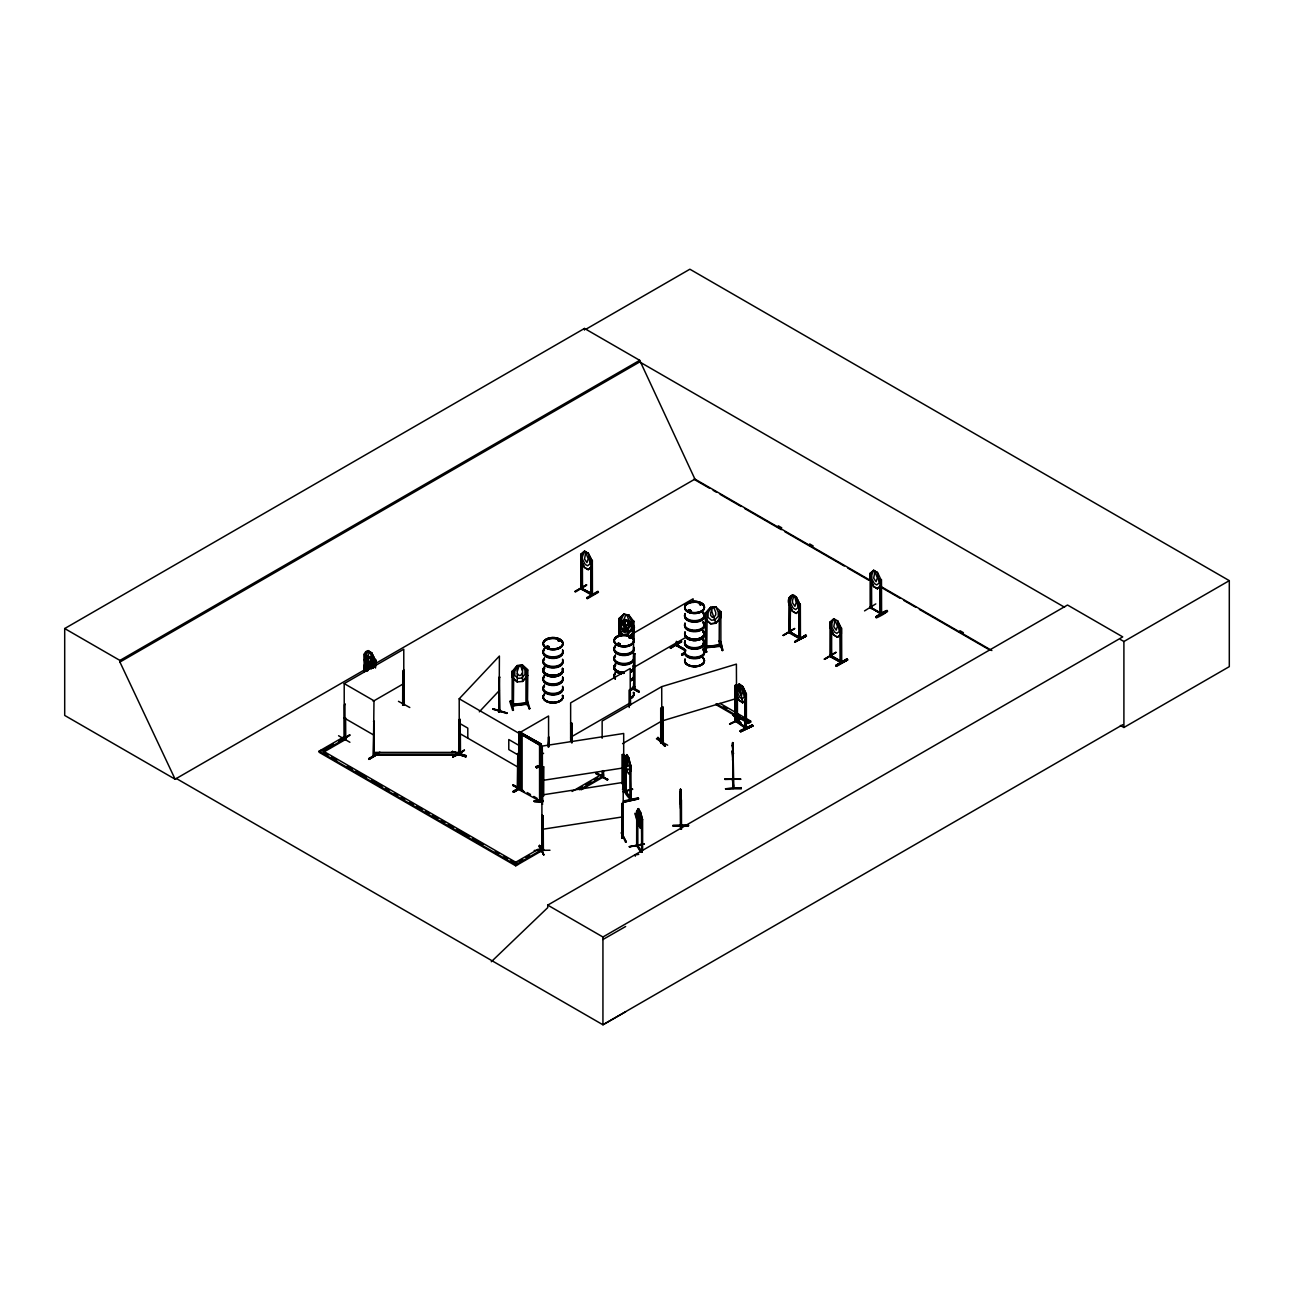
<?xml version="1.0" encoding="UTF-8"?>
<svg xmlns="http://www.w3.org/2000/svg" width="1294" height="1294" viewBox="0 0 1294 1294"><rect width="100%" height="100%" fill="white"/><g stroke="black" fill="none" stroke-linecap="round" stroke-linejoin="round"><path stroke-width="1.5" d="M732.436 745.878L732.744 742.594L732.469 746.638M732.922 753.108L732.97 754.176L732.776 745.684M534.179 801.39C548.931 797.379 539.614 804.868 542.364 801.552M680.369 794.742L680.612 791.055M732.566 748.158L732.808 744.471M660.716 742.53L660.716 708.141L661.719 707.543L661.832 742.271C664.615 743.257 662.641 737.936 662.803 741.559M663.385 740.605L661.574 740.734L663.385 740.896M736.787 718.445C731.806 720.192 739.796 718.671 735.024 719.755M680.272 793.238L680.547 789.372M625.471 757.977L625.051 757.297C629.256 749.824 622.657 768.118 628.286 769.784L629.499 768.377C631.796 765.158 624.306 749.08 628.577 757.54M724.915 779.457L740.702 779.053M499.888 711.603C498.319 713.997 500.907 708.028 499.29 710.956M745.101 693.471L745.942 694.134L746.056 728.603L745.02 728.037L745.085 693.26L746.379 693.94L746.379 728.328L736.399 721.373M365.604 654.473L365.587 666.087M374.597 659.875L375.664 660.377M831.249 622.592L830.117 622.139L830.166 656.543L830.15 655.168L831.055 655.815M840.259 627.8L841.601 628.172L841.715 662.641L830.166 656.543L841.213 662.803L840.566 660.652L840.081 662.156L840.032 627.38M871.024 574.261L871.153 608.601L870.425 606.482M880.13 579.211L881.473 579.712L881.586 614.181L870.765 607.792M374.564 659.714L374.5 667.413M790.391 608.164L790.133 633.3L790.391 598.621L789.389 598.038L789 632.798C789.34 629.644 790.941 632.879 789.065 631.504M680.579 800.129L680.515 801.229L680.175 791.588L680.418 827.076L681.065 826.251M732.776 753.529L732.695 754.628C731.919 740.864 733.261 769.671 732.566 758.866M513.831 671.327L512.181 671.23L512.117 705.958C514.559 707.236 514.397 702.82 512.101 704.308M680.547 789.178L680.903 791.75C680.046 796.053 680.434 783.258 680.741 792.365M680.741 808.443L680.175 797.104M732.744 742.594L733.31 780.282M732.776 762.037L732.97 759.481M732.954 762.037L732.97 759.627M680.676 803.299L680.547 804.577L680.272 797.33M459.839 754.192C461.683 753.108 456.992 753.658 459.952 752.04M459.839 754.903L458.723 754.386L458.82 719.917L459.871 718.979L459.952 754.968M460.227 753.383L459.386 752.882M519.347 788.159L518.781 787.108M582.122 588.285L581.006 587.638M580.844 554.544C589.563 546.214 580.391 555.789 582.672 559.687L585.131 564.362L587.573 565.769L589.999 563.925L588.366 553.234L592.086 560.852L592.054 595.272L581.006 588.932L580.731 554.43L584.581 551.05L588.301 553.347M582.009 589.482L582.349 587.897M582.51 589.32L582.397 564.41M590.824 593.299L590.937 594.755L590.857 559.849L592.328 560.593L592.442 595.046L592.426 593.671L590.824 593.299L591.504 594.431L591.326 567.645M638.993 810.465L638.411 816.595L639.576 820.558L639.155 810.416M685.788 651.011L675.872 645.399L676.455 643.797L677.506 645.706L677.36 641.873M677.102 645.981L677.377 644.396L675.856 644.024M676.244 643.797C675.112 646.725 679.399 645.981 676.988 642.099M800.048 637.78L798.835 637.198L799.902 639.042M799.546 638.168L799.207 636.842L799.708 637.716M800.323 637.489L800.048 639.042L789.065 632.75M831.104 655.783L830.15 655.168M840.194 661.008L841.601 661.315M871.121 607.42L870.199 606.87M880.082 612.499C881.893 612.143 881.732 614.973 879.969 612.79L871.266 607.776L881.004 613.081M870.506 607.711L881.408 614.019M627.331 756.375L626.733 762.522L627.962 766.469L627.493 756.327M513.281 784.795L522.889 790.311M524.216 792.009C522.178 789.858 499.306 778.017 524.523 791.863M625.617 791.313L624.921 790.408L626.086 792.251M625.423 792.397L624.986 791.621M629.952 799.304L630.809 797.961L626.134 791.556C621.411 790.828 633.154 802.167 630.065 799.385L630.599 764.754L631.165 800.015L625.633 791.604M680.191 826.268L680.418 827.076M732.873 752.623L732.566 742.594L733.035 788.547L733.633 787.561M733.844 788.386L733.083 753.27M458.949 754.677L465.921 756.861L458.982 754.58M465.921 756.861L466.341 755.696L452.366 751.458L455.828 752.574M636.616 816.74L636.729 811.209L636.648 845.775L637.845 845.597L642.067 852.261L641.5 818.665M637.829 846.373L636.729 844.4L637.796 846.405M641.484 852.131L642.342 852.05M349.849 735.364L341.875 740.006M541.992 850.676C543.043 848.88 542.186 847.538 541.814 850.384M542.348 815.074C543.367 816.482 541.733 816.32 542.348 815.074L542.364 850.384C539.97 848.961 545.259 850.789 541.96 850.595L541.814 746.347M548.074 646.046L546.715 646.644M546.844 646.644L547.119 647.469M548.332 647.453L547.799 646.094M549.271 647.291L549.028 646.515L548.462 647.469M521.029 782.029L520.932 783.938M559.202 640.951L558.442 640.093L558.199 641.048M558.911 640.465L558.329 640.562M559.429 641.048L559.057 639.98L559.558 640.951M617.238 644.153L618.516 643.199M618.516 644.25L618.289 643.247M617.853 643.587L618.095 644.541M619.842 643.716L619.438 644.541M629.79 637.926L630.615 637.91M630.146 637.91L629.175 637.424M688.376 610.833L689.33 611.69L690.753 610.671M690.559 611.091L689.686 611.464L689.573 609.862M690.398 610.396L689.993 611.221M690.802 611.043L689.33 610.056M701.105 604.427L699.585 604.201L701.089 604.702M700.75 604.508L700.232 603.732M364.568 654.036C367.447 655.929 362.158 651.804 368.208 650.769L371.75 652.952L375.422 660.425L375.519 667.995M582.009 555.126L582.122 589.546L581.831 588.188M789.728 598.362L789 598.265C797.702 589.805 788.305 599.818 790.666 603.457L793.141 608.115L795.584 609.539L797.994 607.679L796.36 597.003L800.08 604.605L800.08 610.072L796.231 613.437L792.446 611.253L788.725 603.651M644.347 843.834L629.288 846.648M632.507 621.298L632.41 638.443M740.346 685.723L739.278 692.031L741.446 695.671L742.562 691.934L740.475 685.658M681.032 825.621L681.065 824.99M732.469 778.422L733.164 779.231L733.18 778.244M733.213 780.363L733.261 778.406M338.575 735.736L349.898 742.271M595.984 773.65L599.187 775.51M596.502 773.262L607.84 779.732L596.566 772.615L595.984 773.683M602.406 777.322L607.274 779.975M607.759 779.117L607.226 780.088M633.785 689.459L638.654 692.112M369.405 652.176L366.251 660.603L366.251 664.695L368.709 669.354M369.13 664.356L367.803 670.793M585.713 552.7L584.532 559.073L586.942 562.583L588.188 558.782L585.842 552.635M874.857 571.835L873.676 578.192L876.087 581.702L877.332 577.917L874.987 571.754M736.076 720.451L737.111 721.114M736.399 720.127L737.531 722.165L735.979 721.712M735.251 720.127L735.138 685.399L736.399 685.011L736.512 721.454L737.434 722.052L737.418 697.24M745.716 728.522L745.7 726.452L746.395 726.953L745.36 726.371M517.374 671.149L518.991 666.216M712.315 608.164L710.665 612.984L710.665 615.378L712.315 617.335L714.013 617.157L715.744 614.86L715.744 612.45L714.013 607.986L712.282 608.067M542.412 850.271L542.429 849.56M735.138 685.399L735.396 720.079L736.642 719.69L736.399 664.113L661.719 686.645L661.832 741.883L660.587 742.513M662.981 707.171L663.24 741.85L662.981 707.171L661.719 707.543L662.107 742.303L660.991 742.821L661.105 708.352L662.107 707.769M735.138 719.804L736.545 719.367M625.536 620.813L623.934 627.558L625.536 629.984L627.169 630.291L628.835 628.512L628.835 626.102L627.169 621.12L625.471 620.91M739.262 684.267L737.612 692.565L739.828 697.353L742.028 698.889L744.196 697.159L742.562 686.564L739.343 684.025L735.962 687.324M657.223 738.34L657.999 737.386L665.407 746.169L657.223 738.34L664.695 746.298M665.31 745.538L657.902 737.483M665.278 746.088L657.902 737.952M543.464 850.417L543.496 849.107M623.498 836.733C619.244 835.94 626.797 837.315 621.816 838.253L621.832 803.525L623.352 803.606L621.832 803.525M741.721 718.186L729.557 723.993L742.255 717.846M730.026 724.203L742.206 718.348M368.208 650.769L366.251 655.136L366.251 659.228L368.709 663.903L371.152 665.31L373.562 663.45L371.75 652.952L368.143 650.591L364.293 653.971L364.423 664.906M873.66 570.428L871.816 574.73L871.816 578.822L874.275 583.481L876.717 584.904L879.144 583.044L877.316 572.546L873.774 570.363L869.989 573.679M710.519 607.404L708.077 613.259L708.077 617.351L711.506 620.23L714.903 619.875L718.267 616.284L718.267 612.191L715.792 606.854L710.519 607.404L705.359 613.485L705.359 618.953L710.552 623.854L715.825 623.304L721.017 617.319L720.984 611.755L715.792 606.854M574.876 591.552L586.667 584.775L574.924 591.52M586.57 585.309L575.49 591.94M539.598 845.37L543.82 854.865L538.854 846.114L539.63 845.354L543.82 854.865M670.389 647.679L681.631 641.209L670.47 648.391M670.357 648.213L681.631 641.937M782.87 635.322L794.662 628.528L783.42 635.483M794.581 628.544L783.339 635.516M824.149 659.147L835.94 652.37L824.682 659.309M835.908 652.354L824.601 659.358M864.538 610.897L875.812 603.894M457.364 755.033L452.722 757.039L464.449 750.18L460.421 753.254M464.368 750.197L452.771 756.974M705.909 652.16L703.111 643.183L705.828 652.257L706.653 651.448M706.556 652.063L703.677 643.118M510.532 701.202L513.459 710.293L512.602 710.374L509.82 701.364L510.677 700.588L513.362 709.646L512.618 710.309M370.666 668.642L369.583 665.779C368.402 670.713 364.682 666.701 368.952 664.647L366.995 659.39L369.631 664.194C370.78 659.471 374.306 663.434 370.246 665.359L371.556 668.739M460.341 754.742L460.211 720.273L459.208 719.69L459.548 755.243L375.292 755.243L375.292 752.396L459.548 752.396M459.613 753.076C462.379 751.264 457.429 752.882 459.904 752.946M460.389 753.561L460.357 734.717M498.659 710.907L499.29 710.05M499.921 711.538L498.74 711.959M499.888 710.341L499.144 712.298L499.403 656.042L459.208 698.792L459.241 752.768M798.786 638.379L798.738 603.57M831.055 657.061L831.67 630.081M404.181 703.499L402.66 705.149L402.774 670.68L403.777 670.098L403.049 705.376L404.31 704.696L404.278 703.386L403.049 704.114M603.635 776.044L603.538 770.836M527.677 703.095L526.011 702.949M527.645 704.405L525.946 704.518L526.011 669.774L527.677 669.904L527.37 704.421L527.418 669.645L522.42 665.148L517.341 665.779L512.214 671.586L517.228 665.553L522.533 665.1L527.709 670.001M706.977 646.094L706.767 647.728L706.928 646.499M622.689 634.286L618.791 629.66L618.888 618.564L619.098 635.855M619.001 618.742L620.538 618.969L619.098 618.645L623.967 614.229L628.835 615.281L631.262 621.12L631.262 625.212L628.027 627.833L624.759 627.186L621.46 623.304L621.46 619.211L623.886 614.084L618.839 618.661M619.066 623.999L623.918 619.794L625.584 615.248L627.169 615.669L631.262 626.571L631.262 630.663L628.027 633.284L624.759 632.653L621.46 628.771L621.46 624.678L623.918 619.794L623.934 622.091L625.536 624.517L627.169 624.84L628.835 623.045L628.835 620.651L633.688 627.153L633.688 632.507L630 635.823M628.916 620.619C611.706 615.62 647.518 625.875 628.835 631.375M628.835 615.281C632.248 620.942 633.364 622.382 633.947 621.201L633.769 638.702M633.898 627.04L628.916 631.521L623.967 630.324M628.884 631.278L623.886 630.437M633.85 632.588L628.916 636.988M746.395 726.953C747.851 729.703 742.821 727.115 745.457 726.452M636.567 811.241L638.54 808.604L636.616 811.387L637.133 846.438M642.131 825.135L640.207 827.901C630.647 797.848 636.535 822.321 640.207 827.901L638.379 808.637C642.002 813.392 642.325 819.62 642.018 825.313M537.916 767.018L537.641 765.627L538.385 767.148M537.932 766.323L537.9 767.536L536.104 766.566M345.126 737.661L344.091 737.709L344.964 737.046M345.094 718.202L344.705 739.181L344.592 704.712M373.384 755.858L373.982 700.782L344.204 683.588L403.777 649.2L403.777 704.486L402.66 705.149M546.311 646.838L547.119 646.256M546.974 646.369L546.974 647.356M547.54 646.11L547.249 647.178L548.705 646.774M558.41 640.643L558.571 640.465M617.723 643.846L618.37 644.994L620.247 644.38L619.001 643.199L620.295 644.153M618.516 643.636L619.794 643.878L618.483 644.606M620.133 644.218L617.384 644.218M629.903 637.376L628.949 637.91L630.34 637.327M699.504 604.589L700.75 604.395M699.86 604.314L701.202 604.46M626.862 754.531L624.808 757.168L625.051 791.702M522.452 672.993L520.722 675.306L519.023 675.484L517.374 673.543M732.533 778.228L732.55 779.117M732.533 779.473L732.485 780.444M622.657 789.372L623.837 789.081L623.692 754.37L622.317 754.596L622.317 783.841M541.814 795.001L623.207 782.401L623.239 838.124L623.207 836.458M527.677 675.355L522.533 681.453L517.228 681.922L512.246 677.053M710.6 607.533L705.408 613.113L706.912 613.372M705.359 618.953L710.632 623.708L715.711 623.077L721.017 617.319M498.659 712.153L499.403 676.94L499.953 711.619M499.888 677.102L498.74 677.668M451.994 752.558L452.399 751.393M507.102 713.01L493.176 708.708M498.675 711.943L499.484 711.263L498.74 712.072M479.314 711.813L499.403 690.446M626.07 792.365L624.873 757.313M344.204 737.709L345.708 737.564M512.327 705.57L512.23 704.34M527.386 702.723L513.411 704.195L513.411 705.456L513.718 671.117M527.467 703.143L529.02 708.675L529.877 708.594L527.095 699.585M706.637 646.078C704.162 649.264 705.44 645.188 707.074 646.757L720.742 644.606L720.887 646.224L720.839 611.933M705.44 647.469L720.629 645.932L720.629 644.671M719.496 646.418L719.496 645.156L720.693 645.027M636.761 845.855L640.498 851.598M736.092 692.613L735.849 687.195L739.214 684.089L742.691 686.499M739.214 684.089L742.61 702.836L745.975 699.731M623.837 619.632L618.791 624.209L623.837 630.534M345.53 738.631L344.592 739.117M402.838 703.726L403.89 703.176M402.774 705.084L403.89 704.421M634.351 686.693L633.397 687.227L634.642 686.58M633.575 688.392L633.575 687.146M603.473 776.093L602.422 776.643L602.195 774.993L603.651 775.025M660.991 741.575C663.935 738.728 657.886 744.018 662.221 742.109M660.716 741.284L662.204 740.977L661.185 741.511M662.043 742.238L663.24 741.85M371.685 658.371L375.422 665.989L371.815 658.306C367.755 652.969 360.977 660.231 366.736 663.854M364.293 659.616L368.03 656.123M364.132 671.537L364.002 666.151L367.852 662.787L371.588 665.084L373.044 668.06M580.844 554.35L580.731 559.881L584.451 567.484L588.236 569.667L592.086 566.303M796.295 613.194L799.838 610.024M837.622 637.198L833.789 634.982L829.988 627.477L833.724 635.079L837.509 637.263L841.359 633.898L841.359 628.431L837.622 620.829L833.724 618.71L829.988 622.01L830.117 627.493M877.316 588.624L881.117 585.309L881.23 579.971L879.985 579.453M870.118 578.968L873.596 586.619L877.381 588.802L880.988 585.389M837.444 637.085L841.229 633.963M549.028 647.323L547.394 647.922L546.375 646.919M629.482 637.133L629.58 637.991M689.718 609.959L687.842 611.043M688.861 610.865L689.33 610.283M548.074 746.945L548.575 736.901L548.963 746.864M548.462 745.215L548.963 737.127M513.006 785.604L513.314 784.714M345.207 703.904L344.705 704.777M398.471 701.332L409.794 707.511M402.774 703.693L404.278 703.386M403.162 705.295L404.278 704.777L404.165 670.324M460.211 720.273L458.82 719.917M633.914 654.311L634.917 653.729L633.526 654.101L633.801 688.78L634.642 687.842M517.649 786.59L518.328 788.725L517.374 788.192L517.762 753.512L519.67 754.03L518.393 754.321L518.522 788.79L517.276 788.208L517.81 786.59M571.641 723.184L570.638 723.767L572.029 723.395L571.641 742.675M629.224 707.494L629.224 689.945L630.227 689.362L630.615 705.181M633.801 687.535L634.529 686.661M629.612 705.78L629.612 690.171L630.615 689.589M634.917 653.729L634.917 688.262L633.914 688.715L634.076 687.421M638.605 692.241L639.22 691.158L632.717 687.599M513.767 792.203L520.075 788.45L513.783 792.284L513.152 791.2L519.525 787.512L513.314 791.912M513.233 791.782L519.573 788.078L513.152 791.928M656.414 738.793L667.655 745.198M603.263 775.688L602.147 776.351L602.147 771.192M662.981 741.559L660.603 742.61M338.753 741.252L349.898 734.798L344.819 738.114M373.416 755.906L373.869 721.179L373.917 755.567M374.37 721.47L373.481 721.405M373.982 754.839L373.869 754.839M368.984 759.352L376.91 754.693L368.984 759.416L368.677 758.527L379.854 752.137M368.758 759.206L376.667 753.998M368.677 759.254L376.667 754.467M175.208 779.247L64.7 715.436L64.7 628.544L584.484 328.45L639.705 360.33L694.927 479.103L869.6 579.955M586.214 329.064L689.88 269.217L1229.3 580.65L1229.3 666.636L1123.904 727.487L1120.41 725.465M64.7 628.544L119.921 660.425L639.705 360.33M625.633 1011.779L602.939 1024.783L176.356 778.503L175.127 779.198L119.921 662.043L639.705 361.948L1064.541 607.226M364.293 653.971L364.568 667.413M371.75 652.952L375.535 660.458M370.391 658.468L371.75 666.184L370.505 667.575L369.291 666.863C367.658 665.423 367.205 656.155 370.505 658.403M364.18 664.954L367.156 671.036M367.917 662.965L365.959 667.332L365.959 671.424M374.451 659.827L375.907 660.118L375.907 665.86M375.907 660.118L375.422 665.795M369 664.437L370.343 665.067M372.365 668.351L371.637 664.97M175.127 779.198L364.924 669.629M375.406 663.579L694.927 479.103M364.245 671.57L364.132 666.087M592.328 560.593L591.973 566.19L588.301 569.425M588.236 569.667L584.516 567.387L580.844 559.817M373.141 701.283L403.777 683.588M591.212 593.445L582.122 588.641L592.28 593.622M515.74 862.225L538.094 849.333L540.261 850.579L540.261 851.662L515.74 865.815L319.068 752.251L319.068 751.183L343.589 737.03L345.757 738.276L323.419 751.183L323.419 752.251L345.757 739.359L345.595 717.782M322.966 750.019L333.27 744.05M586.667 597.666L597.909 591.277L598.459 592.264L587.282 598.75L586.748 597.779M519.007 731.773L541.329 744.099L540.843 802.28L539.808 801.326L539.873 744.956L520.948 734.038L520.948 790.23L521.078 734.248L522.113 733.763L540.552 744.568L540.552 800.388L539.566 800.954L519.007 789.68L519.007 731.773L541.329 744.099M518.716 745.279L508.785 739.537L508.785 749.566L518.716 755.308L518.781 733.197L548.575 716.003L548.575 746.638M635.225 666.604L684.591 638.104M682.245 655.104L685.399 653.227L682.261 655.185L681.631 654.117L684.849 652.289M681.792 654.829L684.898 652.386M681.712 654.699L684.898 652.855M681.631 654.829L684.979 652.985M794.937 597.165L796.182 602.551L794.937 606.336L792.526 602.826L792.526 600.432L793.707 596.469L795.066 597.1M800.323 604.347L798.932 603.991L800.323 604.347L800.436 638.815L789.356 632.345L789.389 598.038M570.638 737.256L630.227 702.868M540.294 755.178L543.609 753.254M661.719 686.645L602.147 721.049L602.147 738.243M792.446 611.253L788.968 603.602M796.231 613.437L792.51 611.14M877.316 572.546L873.596 570.25L869.875 573.549L871.541 573.986L870.15 573.63L870.15 608.164L870.053 606.821M877.51 588.738L873.774 586.441M794.823 642.147L805.838 634.982L794.662 642.147L806.437 635.985L794.742 642.018M833.837 618.645L831.945 623.19L831.945 627.283L834.404 631.941L836.846 633.364L839.272 631.504L837.622 620.829M805.919 635.095L794.694 641.452M794.662 642.147L806.453 636.066M622.576 743.646L661.719 721.049L736.399 698.517M572.094 791.443L601.128 774.685L603.311 775.931L579.388 789.744M881.473 613.987L880.696 613.534M875.876 616.85C889.69 606.498 892.488 610.59 876.426 617.869L875.812 616.801L887.053 610.461M578.919 788.58L582.349 786.606M585.761 784.633L590.889 781.673M594.302 779.7L597.715 777.726M875.909 617.464L887.587 611.35M581.103 789.825L603.311 777.015L602.535 771.418M835.94 665.973L847.732 659.891L836.555 666.345L835.94 665.262L847.166 658.872L835.956 665.278M847.101 658.808L836.037 665.925L847.732 659.859M716.116 703.645L748.466 722.327L750.633 721.065L750.633 722.149L748.466 723.395L716.116 704.729M519.185 861.319L522.614 859.329M526.06 857.34L529.489 855.366M319.068 751.183L515.74 864.732L540.261 850.579M547.734 905.121L1067.518 605.026L1122.739 636.891L602.939 937.002L547.734 905.121L547.734 907.628L491.299 961.733M1120.41 639.479L1123.904 641.5L1229.3 580.65M1122.739 724.689L602.939 1024.783L602.939 937.002M602.939 939.509L625.633 926.504M521.126 734.329L539.566 745.118L540.552 744.568M521.126 790.149L522.113 789.583L522.113 733.763M733.083 786.428L733.148 787.237M541.798 848.217L541.814 849.139M746.379 693.94L742.756 686.402L746.104 694.199M742.61 702.836L739.262 700.345L742.691 702.593L746.007 699.536M744.94 726.937L737.111 721.47L746.056 727.357M740.184 730.706L752.412 724.947L740.233 730.754L740.734 731.806L752.898 725.918L740.314 731.417M740.184 731.417L752.493 725.611M752.898 725.918L740.734 731.773M602.632 775.381L603.263 774.443M603.036 775.704L603.15 770.609M547.119 646.693L548.607 646.806M700.895 604.638L699.957 604.702M618.014 643.571L618.37 643.296M403.777 704.486L403.55 703.24M492.868 708.983L506.698 713.479M519.347 787.496L518.393 787.464M519.282 788.774L519.282 786.946M541.814 801.552L542.429 802.442L540.019 796.991M661.978 707.834L663.24 707.446M735.396 685.674L736.642 685.286M733.083 715.323L741.074 723.233M542.445 800.048C545.486 805.466 521.951 799.061 542.089 801.002M622.463 789.291C624.42 790.294 624.743 786.736 622.64 788.062M689.864 610.93L688.796 610.93M548.494 647.631L547.249 647.453M374.047 756.117L374.047 754.289M720.58 646.304L705.505 647.825L705.408 613.113M525.93 702.885L526.302 704.583L525.849 702.966M628.738 773.586L630.437 771.062L631.1 765.53M626.894 770.787L628.609 773.812L630.663 771.159M623.093 791.491L632.62 789.211L623.401 791.96M623.32 791.75L632.572 789.211M630.501 800.096L630.663 797.913M638.314 797.848L623.53 800.986L623.854 802.183L638.589 798.883L623.837 802.102M638.573 808.799L637.505 816.87L639.899 823.874L641.064 822.483L640.368 811.516M642.617 850.207L642.617 819.62L640.207 811.548M642.18 825.281L640.352 827.691M629.272 846.697L644.396 844.028M629.499 846.955L644.363 843.801M638.751 854.347L634.998 855.01L635.305 856.207M706.783 647.776L707.122 613.081L705.505 613.421M581.281 587.347L581.572 588.705L592.426 594.933M676.244 645.043L676.358 641.29M789.275 631.116L790.537 633.025M830.538 654.942L830.894 656.268M830.538 656.187L830.667 627.59M840.469 660.668L841.181 662.868M543.674 766.744L542.299 766.97L543.82 767.051L543.674 795.988M622.317 754.596L623.837 754.677M626.021 792.591L622.705 785.539L626.15 793.157M623.854 788.758L626.862 793.173L622.673 784.342M621.476 833.304L626.377 842.103L621.443 832.754M541.927 850.174L543.367 850.465L543.189 815.673M623.352 837.687L622.026 838.253L621.816 837.364M623.352 838.011L621.977 838.221L621.977 803.833M542.299 780.46L623.692 767.876M541.814 829.389L623.207 816.805M519.023 666.313L520.722 666.135L522.452 670.599M715.825 606.951L710.552 607.501L715.711 623.077M719.335 611.609L719.173 646.402M720.726 611.836L719.238 611.674M722.246 650.558L719.448 640.853L722.246 650.558C723.249 645.269 716.779 632.556 723.087 650.397M703.03 643.28L703.904 642.471L706.702 652.16M719.448 641.581L720.305 641.484M719.367 644.703L720.451 644.59M719.076 645.188L705.408 646.256M512.02 704.389L525.849 703.321M512.181 705.634L527.58 704.033L512.343 705.974L512.456 704.712M529.02 708.675L529.877 708.562M536.67 768.038L537.01 765.983L538.158 766.598M689.33 609.846L688.246 610.186L688.667 611.221M688.57 611.108L689.605 611.269M558.587 640.223L559.558 640.449M517.649 787.852L517.762 753.512M581.394 588.673L581.006 554.495L582.009 555.077M591.876 595.208L591.762 593.914M799.498 638.201L799.32 603.764M840.76 662.027L840.582 627.59M841.132 662.803L841.213 628.399L840.162 627.881M541.83 801.212L542.623 800.436M623.692 789.146L623.692 733.472L542.299 746.072L542.623 801.698L540.083 796.441L542.526 801.779M732.873 745.457L732.744 757.977L732.469 750.73M732.776 745.765L733.148 754.176M732.97 754.127L733.633 753.27M724.915 778.923L740.702 779.295L724.883 779.134M725.53 788.806L741.316 787.69L725.53 788.758L741.349 788.839M680.676 792.057L680.579 797.735M680.757 792.268L680.773 806.227M680.773 800.711L680.579 792.268M680.547 805.45L680.579 808.637M688.505 825.168L672.718 825.523L688.505 825.895M688.489 825.329L672.686 825.734L688.505 825.653M542.364 767.245L542.364 802.571L542.509 801.649M542.089 800.84L534.179 801.584M534.196 850.449L549.982 850.239M375.292 754.176L459.548 754.176M745.878 728.538L736.092 721.648L735.979 687.13M625.503 790.246L625.617 792.559M623.837 614.181L628.965 615.071M722.375 650.429L719.448 640.853M620.327 618.516L620.457 636.114M733.633 786.315C732.032 774.96 732.388 777.5 733.148 788.499M507.102 713.043L492.755 709.193M498.659 711.263L499.888 711.49M459.321 753.658L466.277 755.809M459.208 754.095L466.261 756.359L459.127 754.176L460.211 754.677M870.603 607.792L871.687 608.39L871.541 581.621M543.189 850.077L542.979 848.751L543.496 849.462M689.799 609.927L690.802 610.59M680.903 826.154C679.576 828.742 681.404 822.402 680.24 825.637M737.434 720.79L736.06 720.532M632.637 688.214L639.22 691.869M517.39 753.739L518.393 754.321M880.001 579.033L880.082 613.89L880.357 612.208M778.244 525.801L781.738 527.806M809.688 543.949L813.166 545.971M959.905 630.679L963.399 632.685M880.082 586.004L991.867 650.542M693.891 479.217L709.63 488.307M713.123 490.329L716.617 492.351M720.111 494.357L741.09 506.472M744.584 508.493L781.301 529.683M784.795 531.705L844.222 566.012M847.716 568.034L868.695 580.149M880.939 587.217L900.155 598.313M903.649 600.335L915.893 607.387M919.387 609.409L989.312 649.782M830.279 622.091L831.007 622.657M584.516 551.309L588.188 553.411L592.086 560.852L590.889 559.93M582.543 588.01L581.006 587.767M684.429 648.876L677.102 645.091L685.788 650.106M676.358 645.108L684.429 649.782M719.998 703.37L750.633 721.065M723.395 706.411L726.791 708.384M737.014 714.288L740.411 716.245M743.824 718.219L750.633 722.149M519.767 731.983L541.054 744.276L541.329 802.005M459.208 698.792L518.781 733.197M369.291 652.241L370.505 652.952L373.562 667.558M368.078 666.928L370.521 668.335L368.03 667.025L364.423 659.358M460.049 723.637L467.797 728.118L467.797 738.146M459.208 733.197L518.781 767.601M344.204 717.992L373.982 735.186M540.261 851.662L538.094 849.333M324.729 753.011L328.207 755.017M331.685 757.039L336.909 760.047M347.342 766.08L352.566 769.089M356.06 771.095L366.493 777.128M371.718 780.153L382.167 786.17M385.644 788.192L389.122 790.197M394.346 793.206L397.824 795.212M401.302 797.233L404.779 799.239M410.004 802.248L413.482 804.27M416.975 806.275L422.184 809.284M425.677 811.289L429.155 813.311M432.633 815.317L437.857 818.326M441.335 820.347L444.812 822.353M448.306 824.359L453.515 827.367M457.008 829.389L469.188 836.425M472.666 838.431L483.115 844.464M495.295 851.484L498.772 853.506M503.997 856.515L507.474 858.52M510.952 860.542L517.923 864.554L517.923 863.486L321.236 749.922L321.236 751.005M537.851 765.741L538.53 766.938M527.143 792.526L530.491 794.5M533.84 796.457L537.204 798.43M736.092 687.26L737.03 687.826L737.111 722.359L736.739 720.208M752.914 725.999L752.348 724.883M677.377 644.396L676.034 644.186M871.493 608.277L871.266 607.42M597.941 591.876L586.764 598.329M741.138 723.297L732.986 714.757L740.362 723.54M745.085 728.004L745.457 699.035M536.104 767.536C538.951 768.539 535.328 765.45 536.023 767.018M628.916 615.168L633.898 621.589M618.839 629.58L622.786 634.804M629.952 764.544L630.647 800.129M638.589 798.835L638.282 797.719M642.617 819.62L641.549 818.924L641.614 851.452M637.295 845.629L641.549 852.374M831.816 656.851L831.039 622.252M522.436 665.245L524.976 670.341L524.976 674.433L521.611 678.024L518.215 678.396L514.786 675.5L514.786 671.408L517.228 665.553L517.26 682.019L512.084 677.118L512.084 671.651M877.51 572.369L881.117 580.052M869.989 578.936L873.725 586.554M837.509 620.894L841.229 628.512M799.967 604.686L796.231 597.068C792.009 591.407 786.526 599.025 788.839 603.667M371.459 665.148L372.931 668.141M621.346 832.721L625.52 842.232M540.18 798.932L542.623 804.286L540.116 799.045M539.42 846.017L543.609 854.816M735.979 692.581L739.214 700.442M527.709 675.452L522.533 681.453L522.533 665.1M527.337 702.577L529.23 708.562M513.589 671.085L512.181 671.23M370.213 665.132L371.055 668.723M630.663 765.708L628.609 757.443L630.501 765.741M732.42 745.959L732.55 745.182M732.533 750.455L732.744 758.947M1123.904 641.5L1123.904 727.487M881.085 579.938L881.085 614.343M880.47 586.78L880.47 613.534M869.989 573.485L869.989 579.033M831.395 655.88L831.395 657.126M799.935 604.573L799.935 638.977M790.133 632.054L790.133 633.3M748.466 722.327L748.466 723.395M719.076 644.833L719.076 646.094M693.099 602.616L693.099 598.798L633.526 633.187L633.526 654.214M681.437 799.854L681.501 829.341M680.903 791.75L680.951 829.357M661.283 741.462L661.347 742.756M637.796 819.652L637.845 846.502M630.227 704.971L630.227 668.464L570.638 702.868L570.638 741.316M626.07 765.595L626.021 793.303M622.463 754.903L622.463 784.148M620.635 630.081L620.635 635.807M619.276 629.822L619.276 635.548M601.128 774.685L601.128 775.753M584.484 328.45L584.484 330.067M572.029 723.395L572.029 742.902M571.042 723.993L571.042 741.527M540.843 744.39L540.843 802.28M540.31 765.692L540.31 768.005M539.566 745.118L539.566 800.954M519.492 731.498L519.492 789.389M515.74 864.732L515.74 865.815M374.888 659.536L374.888 665.278M364.957 653.81L364.957 661.46M345.32 736.982L345.32 738.243M344.592 704.259L344.592 738.664M344.204 683.588L344.253 738.793M343.589 737.03L343.589 738.098M119.921 660.425L119.921 662.043M703.079 613.696A9.851 5.694 0 0 1 695.832 622.188A9.851 5.694 0 0 1 685.027 615.071M703.063 612.111A9.834 5.677 0 0 1 695.832 620.586A9.834 5.677 0 0 1 685.044 613.485M703.063 623.19A9.834 5.677 0 0 1 695.832 631.666A9.834 5.677 0 0 1 685.044 624.565M703.208 622.592A9.996 5.774 0 0 1 695.848 631.197A9.996 5.774 0 0 1 684.898 623.983M703.208 622.107A9.996 5.774 0 0 1 695.848 630.712A9.996 5.774 0 0 1 684.898 623.498M703.079 621.589A9.851 5.694 0 0 1 695.832 630.081A9.851 5.694 0 0 1 685.027 622.964M703.208 613.097A9.996 5.774 0 0 1 695.848 621.702A9.996 5.774 0 0 1 684.898 614.488M703.208 612.612A9.996 5.774 0 0 1 695.848 621.217A9.996 5.774 0 0 1 684.898 614.003M685.076 632.588A9.818 5.661 0 0 0 695.832 639.673A9.818 5.661 0 0 0 703.046 631.213A9.867 5.694 0 0 1 695.832 639.64A9.867 5.694 0 0 1 685.011 632.507M703.095 630.825A9.867 5.694 0 0 1 695.832 639.317A9.867 5.694 0 0 1 685.011 632.2M703.046 632.038A9.818 5.661 0 0 1 695.832 640.481A9.818 5.661 0 0 1 685.076 633.397A9.818 5.661 0 0 0 695.832 640.449A9.818 5.661 0 0 0 703.046 632.006A9.786 5.661 0 0 1 695.832 640.465A9.786 5.661 0 0 1 685.092 633.397M703.095 631.521A9.867 5.694 0 0 1 695.832 640.012A9.867 5.694 0 0 1 685.011 632.895M703.079 640.756A9.851 5.694 0 0 1 695.832 649.232A9.851 5.694 0 0 1 685.027 642.115M703.063 639.171A9.834 5.677 0 0 1 695.832 647.631A9.834 5.677 0 0 1 685.044 640.53M703.063 650.251A9.834 5.677 0 0 1 695.832 658.711A9.834 5.677 0 0 1 685.044 651.61M703.208 649.653A9.996 5.774 0 0 1 695.848 658.258A9.996 5.774 0 0 1 684.898 651.044M703.208 649.167A9.996 5.774 0 0 1 695.848 657.756A9.996 5.774 0 0 1 684.898 650.558M703.063 648.65A9.834 5.677 0 0 1 695.832 657.126A9.834 5.677 0 0 1 685.044 650.025M703.208 640.158A9.996 5.774 0 0 1 695.848 648.763A9.996 5.774 0 0 1 684.898 641.549M703.208 639.673A9.996 5.774 0 0 1 695.848 648.278A9.996 5.774 0 0 1 684.898 641.064M703.095 657.87A9.867 5.694 0 0 1 695.832 666.378A9.867 5.694 0 0 1 685.011 659.244M562.664 660.231A9.996 5.774 0 0 1 551.713 667.445A9.996 5.774 0 0 1 544.353 658.84M562.518 660.813A9.834 5.677 0 0 1 551.729 667.914A9.834 5.677 0 0 1 544.499 659.439M562.55 668.448A9.867 5.694 0 0 1 551.729 675.565A9.867 5.694 0 0 1 544.467 667.073M562.664 650.736A9.996 5.774 0 0 1 551.713 657.95A9.996 5.774 0 0 1 544.353 649.345M562.534 659.212A9.851 5.694 0 0 1 551.729 666.329A9.851 5.694 0 0 1 544.483 657.837M562.518 651.319A9.834 5.677 0 0 1 551.729 658.42A9.834 5.677 0 0 1 544.499 649.944M562.664 659.746A9.996 5.774 0 0 1 551.713 666.96A9.996 5.774 0 0 1 544.353 658.355M562.664 650.251A9.996 5.774 0 0 1 551.713 657.465A9.996 5.774 0 0 1 544.353 648.86M562.534 649.717A9.851 5.694 0 0 1 551.729 656.834A9.851 5.694 0 0 1 544.483 648.359M562.664 687.292A9.996 5.774 0 0 1 551.713 694.506A9.996 5.774 0 0 1 544.353 685.901M562.534 687.858A9.851 5.694 0 0 1 551.729 694.975A9.851 5.694 0 0 1 544.483 686.483M562.486 669.613A9.818 5.661 0 0 1 551.729 676.697A9.818 5.661 0 0 1 544.515 668.286A9.818 5.661 0 0 0 551.729 676.697A9.818 5.661 0 0 0 562.486 669.645A9.786 5.661 0 0 1 551.729 676.713A9.786 5.661 0 0 1 544.531 668.27M562.55 695.493A9.867 5.694 0 0 1 551.729 702.626A9.867 5.694 0 0 1 544.467 694.118M562.55 669.127A9.867 5.694 0 0 1 551.729 676.244A9.867 5.694 0 0 1 544.467 667.753M562.664 677.797A9.996 5.774 0 0 1 551.713 685.011A9.996 5.774 0 0 1 544.353 676.406M562.518 686.273A9.834 5.677 0 0 1 551.729 693.374A9.834 5.677 0 0 1 544.499 684.898M562.518 678.363A9.834 5.677 0 0 1 551.729 685.464A9.834 5.677 0 0 1 544.499 677.005M562.664 686.807A9.996 5.774 0 0 1 551.713 694.005A9.996 5.774 0 0 1 544.353 685.416M562.664 677.312A9.996 5.774 0 0 1 551.713 684.526A9.996 5.774 0 0 1 544.353 675.921M562.534 676.778A9.851 5.694 0 0 1 551.729 683.895A9.851 5.694 0 0 1 544.483 675.403M633.639 657.32A9.996 5.774 0 0 1 622.689 664.534A9.996 5.774 0 0 1 615.329 655.929M633.478 657.902A9.834 5.677 0 0 1 622.705 664.987A9.834 5.677 0 0 1 615.475 656.527M633.462 665.294A9.818 5.661 0 0 1 630.922 670.761A9.786 5.661 0 0 0 633.445 665.31M633.526 665.52A9.867 5.694 0 0 1 630.971 671.036M623.983 672.702A9.867 5.694 0 0 1 615.443 664.145M615.475 664.501A9.834 5.677 0 0 0 623.983 673.009A9.867 5.694 0 0 1 615.443 664.469M633.639 647.825A9.996 5.774 0 0 1 622.689 655.039A9.996 5.774 0 0 1 615.329 646.434M633.51 656.301A9.851 5.694 0 0 1 622.705 663.418A9.851 5.694 0 0 1 615.459 654.926M633.51 648.407A9.851 5.694 0 0 1 622.705 655.508A9.851 5.694 0 0 1 615.459 647.032M633.639 656.834A9.996 5.774 0 0 1 622.689 664.048A9.996 5.774 0 0 1 615.329 655.443M633.639 647.34A9.996 5.774 0 0 1 622.689 654.554A9.996 5.774 0 0 1 615.329 645.949M633.478 646.806A9.834 5.677 0 0 1 622.705 653.907A9.834 5.677 0 0 1 615.475 645.447M633.462 666.701A9.818 5.661 0 0 1 630.922 672.184A9.818 5.661 0 0 0 633.462 666.733A9.786 5.661 0 0 1 630.906 672.184M621.443 673.64A9.818 5.661 0 0 1 615.491 665.342A9.818 5.661 0 0 0 621.443 673.673A9.786 5.661 0 0 1 615.507 665.359M633.526 666.232A9.867 5.694 0 0 1 630.971 671.748M623.983 673.414A9.867 5.694 0 0 1 615.443 664.857M633.639 674.886A9.996 5.774 0 0 1 631.051 680.45M615.329 679.253A9.996 5.774 0 0 1 615.329 673.495M633.478 675.452A9.834 5.677 0 0 1 630.938 680.935M614.488 678.396A9.834 5.677 0 0 1 615.475 674.093M633.639 674.4A9.996 5.774 0 0 1 631.051 679.965M615.329 678.768A9.996 5.774 0 0 1 615.329 673.009M633.478 673.867A9.834 5.677 0 0 1 630.938 679.35M615.475 678.169A9.834 5.677 0 0 1 615.475 672.492M633.639 683.879A9.996 5.774 0 0 1 631.051 689.459M633.51 683.361A9.851 5.694 0 0 1 630.954 688.845M633.478 684.947A9.834 5.677 0 0 1 630.938 690.43M630.938 697.838A9.834 5.677 0 0 0 633.478 692.355A9.786 5.661 0 0 1 630.906 697.822M633.639 684.38A9.996 5.774 0 0 1 631.051 689.945M633.526 692.581A9.867 5.694 0 0 1 630.971 698.081M622.592 623.207L625.228 627.849C619.486 631.197 624.533 634.125 626.07 628.771C627.509 634.238 632.863 634.723 626.959 628.156C632.265 624.953 627.833 622.107 626.134 627.186L622.592 623.207M834.986 620.295L833.789 626.652L836.215 630.162L837.461 626.377L835.115 620.214M371.75 660.716L370.505 662.107L369.291 661.412C364.067 654.99 372.785 655.734 371.75 660.716M790.521 632.184L799.207 637.198L790.521 632.184M831.783 656.009L840.469 661.024L831.783 656.009M625.034 762.635L626.7 770.933L624.97 762.587M638.314 798.317L623.579 801.665L638.314 798.317M689.637 611.9A9.834 5.677 0 0 0 704.389 606.983A9.834 5.677 0 0 0 689.637 602.066A9.834 5.677 0 0 0 689.637 611.9M689.637 612.725A9.818 5.661 0 0 0 704.357 607.824A9.818 5.661 0 0 0 689.637 602.907A9.818 5.661 0 0 0 689.637 612.725M695.832 639.074A9.818 5.661 0 0 0 703.046 630.631A9.786 5.661 0 0 1 695.832 639.042A9.786 5.661 0 0 1 685.092 631.973A9.818 5.661 0 0 0 695.832 639.074M687.567 611.35A9.867 5.694 0 0 0 704.082 608.795A9.867 5.694 0 0 0 691.999 601.807A9.867 5.694 0 0 0 687.567 611.35M687.567 611.043A9.867 5.694 0 0 0 704.082 608.487A9.867 5.694 0 0 0 691.999 601.516A9.867 5.694 0 0 0 687.567 611.043M687.615 611.803A9.786 5.661 0 0 0 704.001 609.264A9.786 5.661 0 0 0 692.015 602.341A9.786 5.661 0 0 0 687.615 611.803M695.832 666.135A9.818 5.661 0 0 0 703.046 657.676A9.786 5.661 0 0 1 695.832 666.103A9.786 5.661 0 0 1 685.092 659.034A9.818 5.661 0 0 0 695.832 666.135M695.832 666.653A9.818 5.661 0 0 0 703.046 658.209A9.867 5.694 0 0 1 695.832 666.685A9.867 5.694 0 0 1 685.011 659.568A9.818 5.661 0 0 0 695.832 666.653M548.09 648.148A9.851 5.694 0 0 0 562.874 643.231A9.851 5.694 0 0 0 548.09 638.298A9.867 5.694 0 0 0 548.074 648.197A9.867 5.694 0 0 0 562.89 643.264A9.867 5.694 0 0 0 548.074 638.33A9.851 5.694 0 0 0 548.09 648.148M551.729 675.29A9.818 5.661 0 0 0 562.486 668.205A9.786 5.661 0 0 1 551.729 675.29A9.786 5.661 0 0 1 544.531 666.863A9.818 5.661 0 0 0 551.729 675.29M548.106 648.973A9.818 5.661 0 0 0 562.825 644.056A9.786 5.661 0 0 0 548.122 639.155A9.818 5.661 0 0 0 548.106 648.973A9.786 5.661 0 0 0 562.809 644.04A9.818 5.661 0 0 0 548.106 639.155A9.786 5.661 0 0 0 548.122 648.941M551.729 675.921A9.851 5.694 0 0 0 562.534 668.804A9.867 5.694 0 0 1 551.729 675.889A9.851 5.694 0 0 1 544.483 667.429A9.867 5.694 0 0 0 551.729 675.889M548.074 648.488A9.867 5.694 0 0 0 562.89 643.555A9.867 5.694 0 0 0 548.074 638.621A9.867 5.694 0 0 0 548.074 648.488M551.729 702.351A9.818 5.661 0 0 0 562.486 695.266A9.786 5.661 0 0 1 551.729 702.351A9.786 5.661 0 0 1 544.531 693.924A9.818 5.661 0 0 0 551.729 702.351M551.729 702.933A9.851 5.694 0 0 0 562.534 695.816A9.867 5.694 0 0 1 551.729 702.933A9.867 5.694 0 0 1 544.467 694.441A9.851 5.694 0 0 0 551.729 702.933M619.082 645.237A9.818 5.661 0 0 0 633.801 640.336A9.818 5.661 0 0 0 619.082 635.419A9.818 5.661 0 0 0 619.082 645.237M615.491 663.919A9.818 5.661 0 0 0 623.983 672.427A9.786 5.661 0 0 1 615.507 663.951M619.082 646.062A9.818 5.661 0 0 0 633.801 641.145A9.818 5.661 0 0 0 619.082 636.244A9.818 5.661 0 0 0 619.082 646.062M630.938 671.343A9.834 5.677 0 0 0 633.478 665.86A9.867 5.694 0 0 1 630.971 671.343M619.05 645.593A9.867 5.694 0 0 0 633.866 640.659A9.867 5.694 0 0 0 619.05 635.726A9.867 5.694 0 0 0 619.05 645.593M617.012 644.38A9.867 5.694 0 0 0 633.526 641.824A9.867 5.694 0 0 0 621.427 634.836A9.867 5.694 0 0 0 617.012 644.38M617.06 645.124A9.786 5.661 0 0 0 633.445 642.6A9.786 5.661 0 0 0 621.443 635.678A9.786 5.661 0 0 0 617.06 645.124M630.954 698.404A9.851 5.694 0 0 0 633.51 692.921A9.867 5.694 0 0 1 630.971 698.404"/></g></svg>
